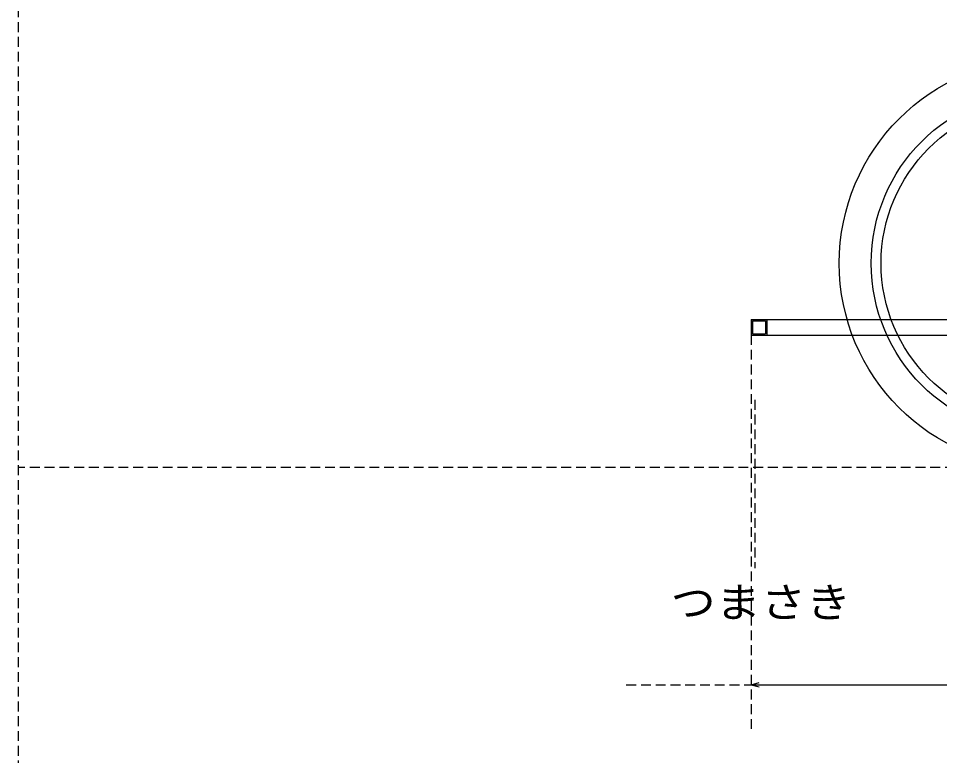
# Model space of a CAD drawing. Units: millimetres, scale not verified. Extents: x -3927 to 20054, y -11123 to 3558.
# Drawn here: x -1900 to -777, y -313 to 586 of the extents above; entities that cross this region are included whole.
import ezdxf
from ezdxf.enums import TextEntityAlignment as Align

# ---------------------------------------------------------------- set-up
doc = ezdxf.new("R2010")
doc.units = ezdxf.units.MM
doc.header["$LTSCALE"] = 10
doc.linetypes.add('DASHED1', pattern=[1.8, 1.2, -0.6])
for name, color, linetype in [('0-0_ふれーむ', 7, 'Continuous'), ('0-1_車輪', 7, 'Continuous'), ('0-4_寸法', 4, 'Continuous')]:
    doc.layers.add(name, color=color, linetype=linetype)
doc.styles.add('ＭＳ ゴシック', font='')
doc.styles.get('ＭＳ ゴシック').set_extended_font_data('MS Gothic')

msp = doc.modelspace()

# ---------------------------------------------------------------- linework, layer by layer
at = {"layer": '0-0_ふれーむ'}
for p, q in [((-1006.5, 218.69), (-1006.5, 199.69)), ((-1004.9, 217.09), (-1004.9, 201.29)), ((-1004.9, 217.09), (-989.1, 217.09)), ((-989.1, 217.09), (-989.1, 201.29)), ((-987.5, 218.69), (-987.5, 199.69)), ((-987.5, 218.69), (-987.5, 199.69)), ((-1006.5, 199.69), (-987.5, 199.69)), ((-1004.9, 201.29), (-989.1, 201.29)), ((-987.5, 199.69), (-637.5, 199.69))]:
    msp.add_line(p, q, dxfattribs=at)
msp.add_lwpolyline([(-1006.5, 218.69), (-987.5, 218.69), (-637.5, 218.69)], dxfattribs=at)
at = {"layer": '0-1_車輪'}
for radius in [249, 210, 198]:
    msp.add_circle((-650, 287.19), radius, dxfattribs=at)
at = {"layer": '0-4_寸法', "color": 7, "linetype": 'DASHED1'}
for p, q in [((-1900, -1285), (-1900, 1483.99)), ((-1006.5, 199.69), (-1006.5, -284.14)), ((-650, 38.19), (-1900, 38.19)), ((-1158.77, -226.43), (1180.97, -226.43))]:
    msp.add_line(p, q, dxfattribs=at)
at = {"layer": '0-4_寸法', "linetype": 'DASHED1'}
msp.add_line((-1006.5, 199.69), (-1006.5, 19.65), dxfattribs=at)
at = {"layer": '0-4_寸法', "color": 3, "linetype": 'DASHED1'}
msp.add_line((-1002.08, 120.69), (-1002.08, -84.36), dxfattribs=at)
at = {"layer": '0-4_寸法'}
for q in [(-996.84, -223.84), (1099, -226.43), (-996.84, -229.02)]:
    msp.add_line((-1006.5, -226.43), q, dxfattribs=at)

# ---------------------------------------------------------------- texts
at = {"layer": '0-4_寸法', "color": 3, "style": 'ＭＳ ゴシック', "width": 1.1}
msp.add_text('つまさき', height=36.66, dxfattribs=at).set_placement((-1104.64, -155.39), align=Align.BOTTOM_LEFT)

doc.saveas('drawing.dxf')
